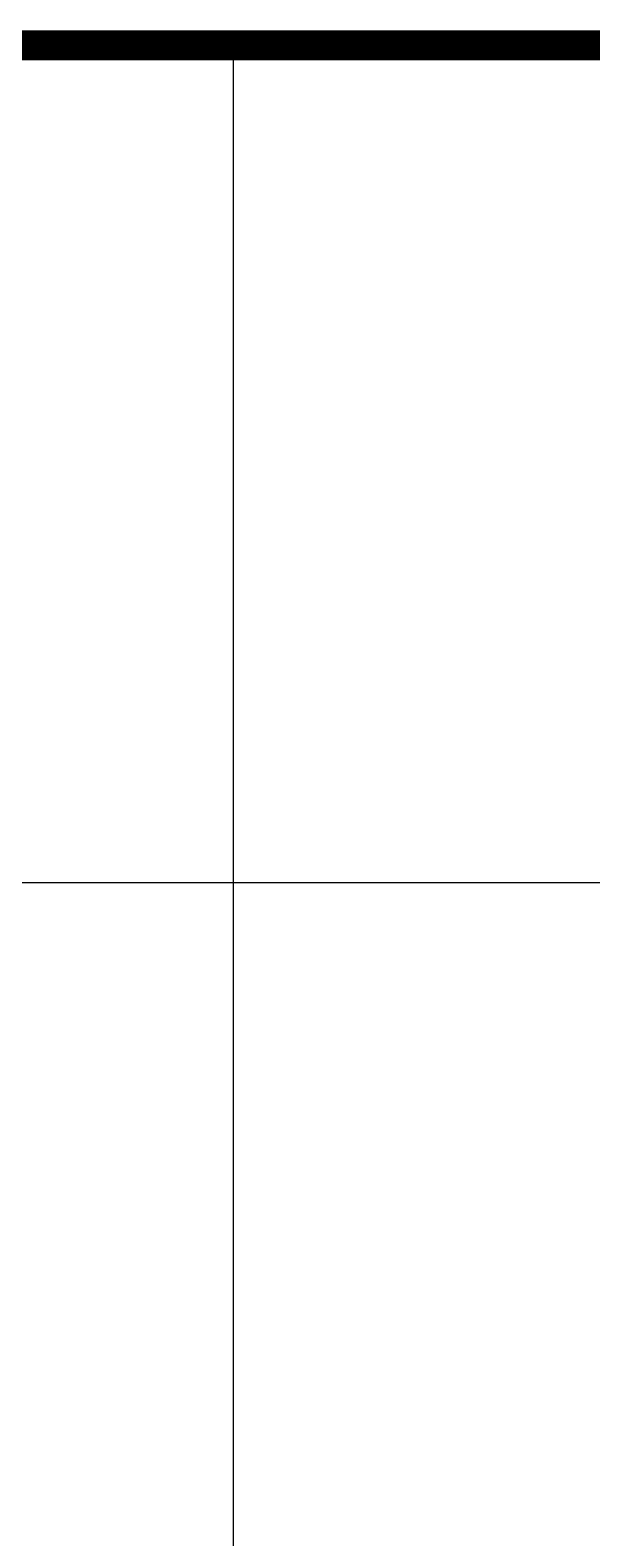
# Model space of a CAD drawing. Extents: x 43627 to 1359545, y -692302 to -50983.
# Drawn here: x 356968 to 357640, y -117871 to -116070 of the extents above; entities that cross this region are included whole.
import ezdxf
from ezdxf.enums import TextEntityAlignment as Align

# ---------------------------------------------------------------- set-up
doc = ezdxf.new("R2010")
doc.units = 0
doc.header["$LTSCALE"] = 1000
doc.header["$MEASUREMENT"] = 0
doc.layers.add('图签目录', color=255, linetype='Continuous')
doc.layers.add('标准图签', color=7, linetype='Continuous')
doc.styles.get("Standard").update_dxf_attribs({"font": 'gbenor.shx', "bigfont": 'gbcbig.shx'})
doc.styles.add('宋体', font='宋体.ttf', dxfattribs={"width": 0.8})

# ---------------------------------------------------------------- blocks, each defined once
blk = doc.blocks.new('ztwj')
for p, q in [((31800, 3000), (31800, 1000)), ((29800, 2000), (58400, 2000))]:
    blk.add_line(p, q)
at = {"const_width": 35.9}
blk.add_lwpolyline([(19400, 3000), (58400, 3000)], dxfattribs=at)
at = {"layer": '图签目录', "style": '宋体', "width": 0.8}
for tag, p in [('图纸编号', (57108.3, 2513)), ('图纸时间', (48925.4, 1527.6)), ('设计号', (52800, 1500))]:
    blk.add_attdef(tag, text='', height=300, dxfattribs=at).set_placement(p, align=Align.MIDDLE)
at = {"layer": '图签目录', "lineweight": 30, "width": 0.8, "flags": 104}
for tag, p in [('图纸名称', (50800, 2500)), ('工程名称', (42800, 2492)), ('建设单位', (34800, 2466.4))]:
    blk.add_attdef(tag, text='', height=300, dxfattribs=at).set_placement(p, align=Align.MIDDLE_CENTER)
at = {"layer": '图签目录', "style": '宋体', "width": 0.8}
for tag, p in [('65', (54796.6, 1364.2)), ('3', (57096.8, 1346.9))]:
    blk.add_attdef(tag, text='', height=300, dxfattribs=at).set_placement(p, align=Align.CENTER)

msp = doc.modelspace()

# ---------------------------------------------------------------- block references
at = {"layer": '标准图签'}
msp.add_blockref('ztwj', (325411.1, -119087.9), dxfattribs=at)

doc.saveas('drawing.dxf')
